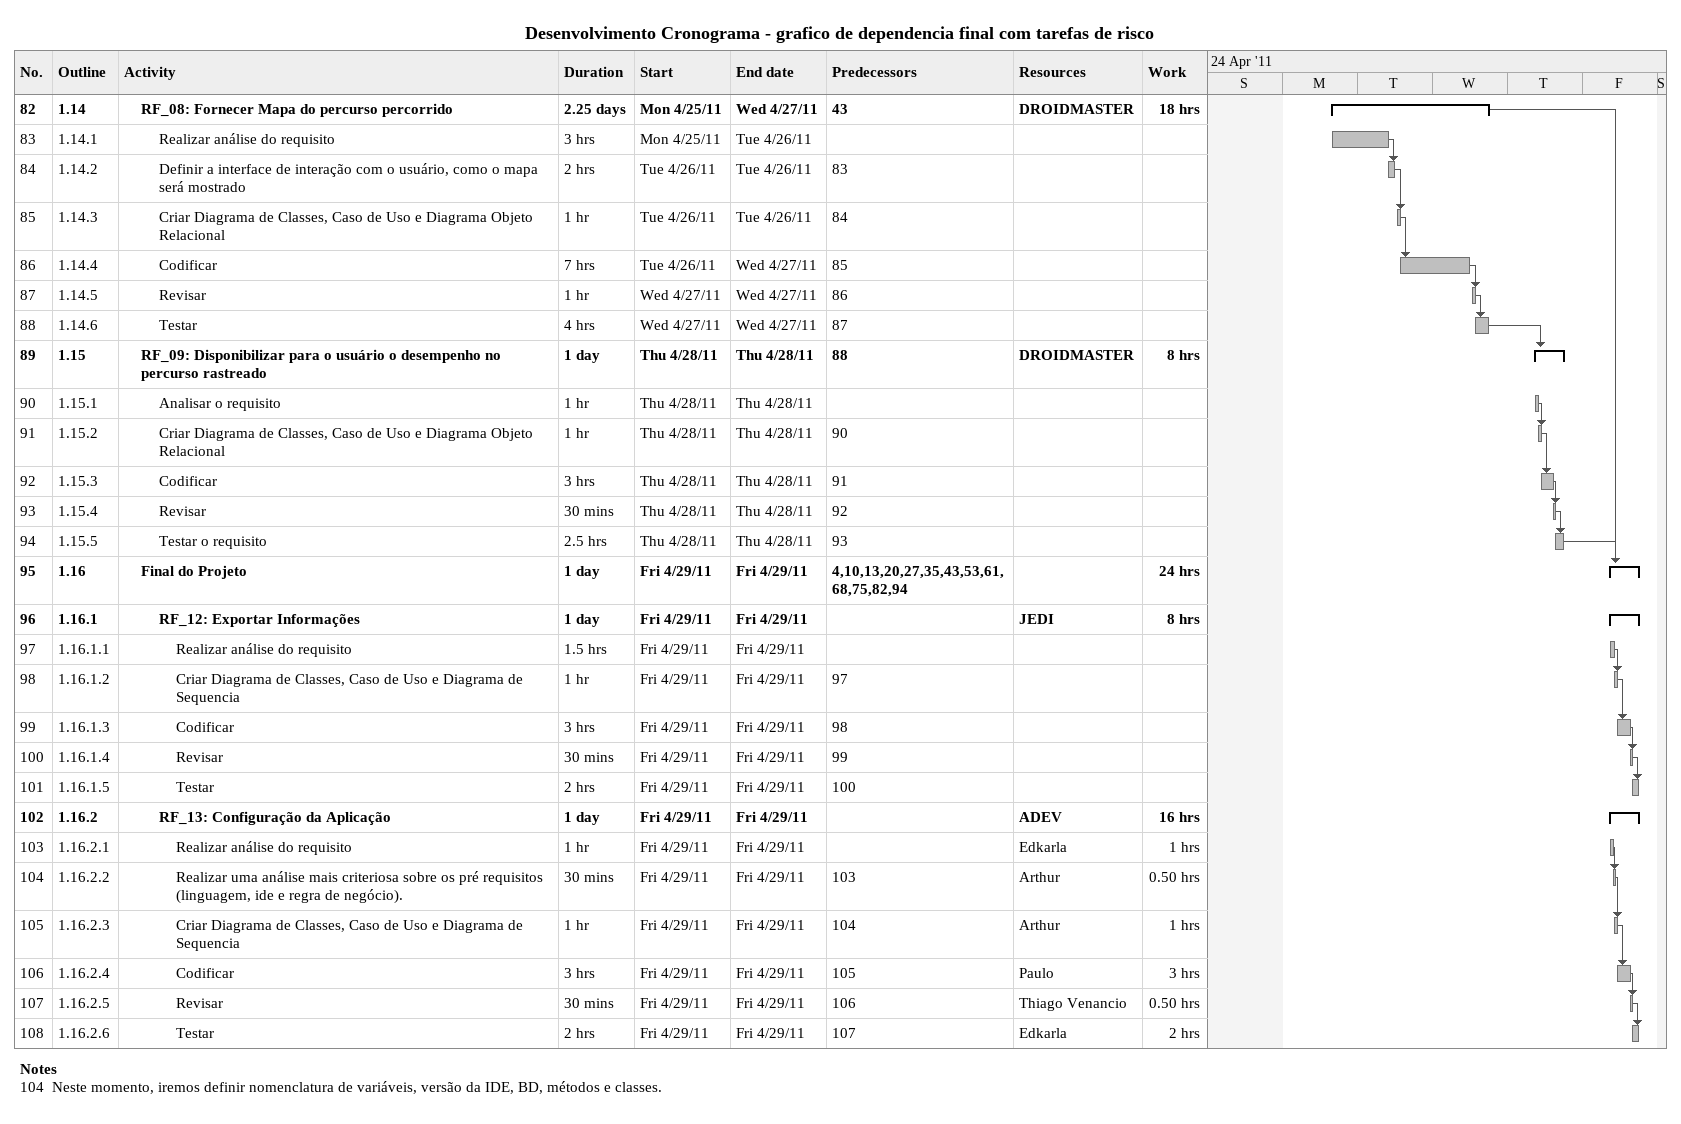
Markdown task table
Desenvolvimento Cronograma - grafico de dependencia final com tarefas de risco

| ID | WBS | Task | Duration | Start | Finish | Predecessors | Resources | Work (h) |
|---|---|---|---|---|---|---|---|---|
| 82 | 1.14 | **RF_08: Fornecer Mapa do percurso percorrido** | 2.25d | 2011-04-25 | 2011-04-27 | 43 | DROIDMASTER | 18 |
| 83 | 1.14.1 | Realizar análise do requisito | 3h | 2011-04-25 | 2011-04-26 |  |  |  |
| 84 | 1.14.2 | Definir a interface de interação com o usuário, como o mapa será mostrado | 2h | 2011-04-26 | 2011-04-26 | 83 |  |  |
| 85 | 1.14.3 | Criar Diagrama de Classes, Caso de Uso e Diagrama Objeto Relacional | 1h | 2011-04-26 | 2011-04-26 | 84 |  |  |
| 86 | 1.14.4 | Codificar | 7h | 2011-04-26 | 2011-04-27 | 85 |  |  |
| 87 | 1.14.5 | Revisar | 1h | 2011-04-27 | 2011-04-27 | 86 |  |  |
| 88 | 1.14.6 | Testar | 4h | 2011-04-27 | 2011-04-27 | 87 |  |  |
| 89 | 1.15 | **RF_09: Disponibilizar para o usuário o desempenho no percurso rastreado** | 1d | 2011-04-28 | 2011-04-28 | 88 | DROIDMASTER | 8 |
| 90 | 1.15.1 | Analisar o requisito | 1h | 2011-04-28 | 2011-04-28 |  |  |  |
| 91 | 1.15.2 | Criar Diagrama de Classes, Caso de Uso e Diagrama Objeto Relacional | 1h | 2011-04-28 | 2011-04-28 | 90 |  |  |
| 92 | 1.15.3 | Codificar | 3h | 2011-04-28 | 2011-04-28 | 91 |  |  |
| 93 | 1.15.4 | Revisar | 30min | 2011-04-28 | 2011-04-28 | 92 |  |  |
| 94 | 1.15.5 | Testar o requisito | 2.5h | 2011-04-28 | 2011-04-28 | 93 |  |  |
| 95 | 1.16 | **Final do Projeto** | 1d | 2011-04-29 | 2011-04-29 | 4, 10, 13, 20, 27, 35, 43, 53, 61, 68, 75, 82, 94 |  | 24 |
| 96 | 1.16.1 | **RF_12: Exportar Informações** | 1d | 2011-04-29 | 2011-04-29 |  | JEDI | 8 |
| 97 | 1.16.1.1 | Realizar análise do requisito | 1.5h | 2011-04-29 | 2011-04-29 |  |  |  |
| 98 | 1.16.1.2 | Criar Diagrama de Classes, Caso de Uso e Diagrama de Sequencia | 1h | 2011-04-29 | 2011-04-29 | 97 |  |  |
| 99 | 1.16.1.3 | Codificar | 3h | 2011-04-29 | 2011-04-29 | 98 |  |  |
| 100 | 1.16.1.4 | Revisar | 30min | 2011-04-29 | 2011-04-29 | 99 |  |  |
| 101 | 1.16.1.5 | Testar | 2h | 2011-04-29 | 2011-04-29 | 100 |  |  |
| 102 | 1.16.2 | **RF_13: Configuração da Aplicação** | 1d | 2011-04-29 | 2011-04-29 |  | ADEV | 16 |
| 103 | 1.16.2.1 | Realizar análise do requisito | 1h | 2011-04-29 | 2011-04-29 |  | Edkarla | 1 |
| 104 | 1.16.2.2 | Realizar uma análise mais criteriosa sobre os pré requisitos (linguagem, ide e regra de negócio). | 30min | 2011-04-29 | 2011-04-29 | 103 | Arthur | 0.50 |
| 105 | 1.16.2.3 | Criar Diagrama de Classes, Caso de Uso e Diagrama de Sequencia | 1h | 2011-04-29 | 2011-04-29 | 104 | Arthur | 1 |
| 106 | 1.16.2.4 | Codificar | 3h | 2011-04-29 | 2011-04-29 | 105 | Paulo | 3 |
| 107 | 1.16.2.5 | Revisar | 30min | 2011-04-29 | 2011-04-29 | 106 | Thiago Venancio | 0.50 |
| 108 | 1.16.2.6 | Testar | 2h | 2011-04-29 | 2011-04-29 | 107 | Edkarla | 2 |

Notes
- 104: Neste momento, iremos definir nomenclatura de variáveis, versão da IDE, BD, métodos e classes.
